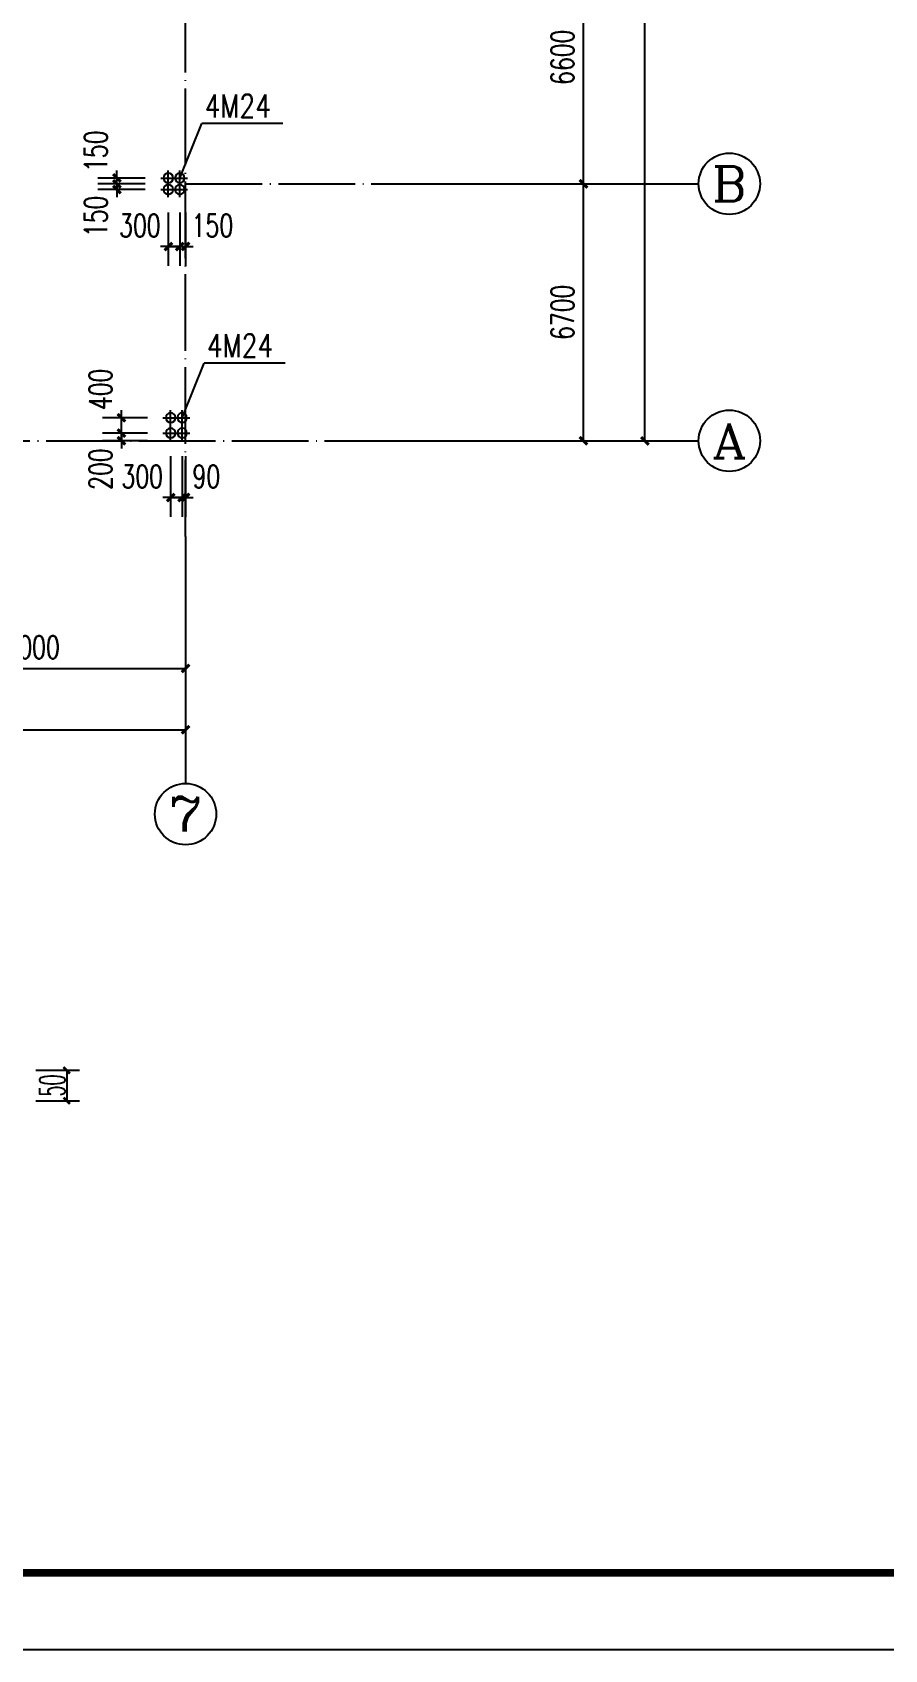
# Model space of a CAD drawing. Extents: x 36360094 to 36697644, y 75306 to 425482.
# Drawn here: x 36434463 to 36456679, y 75306 to 117474 of the extents above; entities that cross this region are included whole.
import ezdxf
from ezdxf.enums import TextEntityAlignment as Align

# ---------------------------------------------------------------- set-up
doc = ezdxf.new("R2010")
doc.units = 0
doc.header["$LTSCALE"] = 1000
doc.header["$MEASUREMENT"] = 0
for name, pattern in [('ACAD_ISO04W100', [30.5, 24, -3, 0.5, -3]), ('CENTER', [2, 1.25, -0.25, 0.25, -0.25]), ('DOTE', [2.42, 2, -0.2, 0.02, -0.2])]:
    doc.linetypes.add(name, pattern=pattern)
doc.layers.get('0').update_dxf_attribs({"linetype": 'CONTINUOUS'})
doc.layers.get('DEFPOINTS').update_dxf_attribs({"linetype": 'CONTINUOUS'})
for name, color, linetype in [('AXIS', 3, 'CONTINUOUS'), ('AXIS_TEXT', 7, 'CONTINUOUS'), ('DOTE', 1, 'ACAD_ISO04W100'), ('PUB_DIM', 3, 'CONTINUOUS'), ('PUB_TEXT', 7, 'CONTINUOUS'), ('PUB_TITLE', 4, 'CONTINUOUS'), ('ROOF', 7, 'CONTINUOUS'), ('中心线', 9, 'CENTER'), ('锚栓', 6, 'CONTINUOUS')]:
    doc.layers.add(name, color=color, linetype=linetype)
doc.styles.add('_TCH_AXIS', font='COMPLEX', dxfattribs={"bigfont": 'GBCBIG'})
doc.styles.add('_TCH_DIM_T3', font='SIMPLEX', dxfattribs={"width": 0.705882, "bigfont": 'GBCBIG'})
doc.styles.add('character', font='romans.shx', dxfattribs={"width": 0.618, "bigfont": 'gbhzfs.shx'})
doc.styles.add('COMPLEX', font='COMPLEX')
doc.styles.add('ROMANS', font='simplex.shx', dxfattribs={"width": 0.5, "bigfont": 'fjktxt.shx'})
doc.dimstyles.new('_TCH_ARCH&&200', dxfattribs={"dimtxt": 595, "dimasz": 200, "dimexe": 500, "dimexo": 600, "dimgap": 252.5, "dimtad": 1, "dimdec": 0, "dimzin": 0, "dimdsep": 46, "dimtxsty": '_TCH_DIM_T3', "dimblk": 'ARCHTICK', "dimcen": 0.09, "dimclrt": 7, "dimazin": 2, "dimtfac": 1, "dimtdec": 0, "dimtix": 1, "dimtmove": 2, "dimatfit": 3, "dimfxl": 0, "dimtolj": 1, "dimtzin": 0, "dimarcsym": 0})

# ---------------------------------------------------------------- blocks, each defined once
blk = doc.blocks.new('_ArchTick')
at = {"color": 0, "linetype": 'ByBlock', "const_width": 0.4}
blk.add_lwpolyline([(-0.5, -0.5), (0.5, 0.5)], dxfattribs=at)
blk = doc.blocks.new('m')
at = {"layer": '锚栓'}
for p, q in [((2858688, 836885), (2858688, 836290)), ((2858390, 836587), (2858985, 836587))]:
    blk.add_line(p, q, dxfattribs=at)
blk.add_circle((2858688, 836587), 189, dxfattribs=at)
blk = doc.blocks.new('*D492')
at = {"layer": 'DEFPOINTS', "color": 0}
for p in [(36436668, 113525), (36438007, 113525), (36438007, 113375)]:
    blk.add_point(p, dxfattribs=at)
at = {"layer": 'PUB_DIM', "color": 0, "lineweight": -2}
for p, q in [((36437407, 113525), (36436168, 113525)), ((36436668, 113525), (36436668, 113725)), ((36436668, 113375), (36436668, 113525)), ((36437407, 113375), (36436168, 113375)), ((36436668, 113375), (36436668, 113175))]:
    blk.add_line(p, q, dxfattribs=at)
at = {"layer": 'PUB_DIM', "color": 0, "lineweight": -2, "xscale": 200, "yscale": 200, "zscale": 200}
for p, rotation in [((36436668, 113525), 270), ((36436668, 113375), 90)]:
    blk.add_blockref('_ArchTick', p, dxfattribs=dict(at, rotation=rotation))
at = {"layer": 'PUB_DIM', "color": 7, "insert": (36436118, 112675), "char_height": 595, "attachment_point": 5, "rotation": 90, "style": '_TCH_DIM_T3'}
blk.add_mtext('\\A1;150', dxfattribs=at)
blk = doc.blocks.new('*D493')
at = {"layer": 'DEFPOINTS', "color": 0}
for p in [(36436668, 113675), (36438007, 113675), (36438007, 113525)]:
    blk.add_point(p, dxfattribs=at)
at = {"layer": 'PUB_DIM', "color": 0, "lineweight": -2}
for p, q in [((36436668, 113675), (36436668, 113875)), ((36437407, 113675), (36436168, 113675)), ((36437407, 113525), (36436168, 113525)), ((36436668, 113525), (36436668, 113675)), ((36436668, 113525), (36436668, 113325))]:
    blk.add_line(p, q, dxfattribs=at)
at = {"layer": 'PUB_DIM', "color": 0, "lineweight": -2, "xscale": 200, "yscale": 200, "zscale": 200}
for p, rotation in [((36436668, 113675), 270), ((36436668, 113525), 90)]:
    blk.add_blockref('_ArchTick', p, dxfattribs=dict(at, rotation=rotation))
at = {"layer": 'PUB_DIM', "color": 7, "insert": (36436118, 114375), "char_height": 595, "attachment_point": 5, "rotation": 90, "style": '_TCH_DIM_T3'}
blk.add_mtext('\\A1;150', dxfattribs=at)
blk = doc.blocks.new('*D498')
at = {"layer": 'DEFPOINTS', "color": 0}
for p in [(36436788, 107025), (36438067, 107025), (36438067, 106825)]:
    blk.add_point(p, dxfattribs=at)
at = {"layer": 'PUB_DIM', "color": 0, "lineweight": -2}
for p, q in [((36436788, 107025), (36436788, 107225)), ((36437467, 107025), (36436288, 107025)), ((36437467, 106825), (36436288, 106825)), ((36436788, 106825), (36436788, 107025)), ((36436788, 106825), (36436788, 106625))]:
    blk.add_line(p, q, dxfattribs=at)
at = {"layer": 'PUB_DIM', "color": 0, "lineweight": -2, "xscale": 200, "yscale": 200, "zscale": 200}
for p, rotation in [((36436788, 107025), 270), ((36436788, 106825), 90)]:
    blk.add_blockref('_ArchTick', p, dxfattribs=dict(at, rotation=rotation))
at = {"layer": 'PUB_DIM', "color": 7, "insert": (36436238, 106085), "char_height": 595, "attachment_point": 5, "rotation": 90, "style": '_TCH_DIM_T3'}
blk.add_mtext('\\A1;200', dxfattribs=at)
blk = doc.blocks.new('*D499')
at = {"layer": 'DEFPOINTS', "color": 0}
for p in [(36436788, 107425), (36438067, 107425), (36438067, 107025)]:
    blk.add_point(p, dxfattribs=at)
at = {"layer": 'PUB_DIM', "color": 0, "lineweight": -2}
for p, q in [((36436788, 107425), (36436788, 107625)), ((36437467, 107425), (36436288, 107425)), ((36436788, 107025), (36436788, 107425)), ((36437467, 107025), (36436288, 107025)), ((36436788, 107025), (36436788, 106825))]:
    blk.add_line(p, q, dxfattribs=at)
at = {"layer": 'PUB_DIM', "color": 0, "lineweight": -2, "xscale": 200, "yscale": 200, "zscale": 200}
for p, rotation in [((36436788, 107425), 270), ((36436788, 107025), 90)]:
    blk.add_blockref('_ArchTick', p, dxfattribs=dict(at, rotation=rotation))
at = {"layer": 'PUB_DIM', "color": 7, "insert": (36436238, 108165), "char_height": 595, "attachment_point": 5, "rotation": 90, "style": '_TCH_DIM_T3'}
blk.add_mtext('\\A1;400', dxfattribs=at)
blk = doc.blocks.new('*D504')
at = {"layer": 'DEFPOINTS', "color": 0}
for p in [(36438367, 107025), (36438457, 107025), (36438457, 105344)]:
    blk.add_point(p, dxfattribs=at)
at = {"layer": 'PUB_DIM', "color": 0, "lineweight": -2}
for p, q in [((36438367, 106425), (36438367, 104844)), ((36438457, 106425), (36438457, 104844)), ((36438367, 105344), (36438167, 105344)), ((36438367, 105344), (36438457, 105344)), ((36438457, 105344), (36438657, 105344))]:
    blk.add_line(p, q, dxfattribs=at)
at = {"layer": 'PUB_DIM', "color": 0, "lineweight": -2, "xscale": 200, "yscale": 200, "zscale": 200}
blk.add_blockref('_ArchTick', (36438367, 105344), dxfattribs=at)
at = {"layer": 'PUB_DIM', "color": 0, "lineweight": -2, "xscale": 200, "yscale": 200, "zscale": 200, "rotation": 180}
blk.add_blockref('_ArchTick', (36438457, 105344), dxfattribs=at)
at = {"layer": 'PUB_DIM', "color": 7, "insert": (36438997, 105894), "char_height": 595, "attachment_point": 5, "style": '_TCH_DIM_T3'}
blk.add_mtext('\\A1;90', dxfattribs=at)
blk = doc.blocks.new('*D505')
at = {"layer": 'DEFPOINTS', "color": 0}
for p in [(36438067, 107025), (36438367, 107025), (36438367, 105344)]:
    blk.add_point(p, dxfattribs=at)
at = {"layer": 'PUB_DIM', "color": 0, "lineweight": -2}
for p, q in [((36438067, 106425), (36438067, 104844)), ((36438367, 106425), (36438367, 104844)), ((36438067, 105344), (36437867, 105344)), ((36438067, 105344), (36438367, 105344)), ((36438367, 105344), (36438567, 105344))]:
    blk.add_line(p, q, dxfattribs=at)
at = {"layer": 'PUB_DIM', "color": 0, "lineweight": -2, "xscale": 200, "yscale": 200, "zscale": 200}
blk.add_blockref('_ArchTick', (36438067, 105344), dxfattribs=at)
at = {"layer": 'PUB_DIM', "color": 0, "lineweight": -2, "xscale": 200, "yscale": 200, "zscale": 200, "rotation": 180}
blk.add_blockref('_ArchTick', (36438367, 105344), dxfattribs=at)
at = {"layer": 'PUB_DIM', "color": 7, "insert": (36437327, 105894), "char_height": 595, "attachment_point": 5, "style": '_TCH_DIM_T3'}
blk.add_mtext('\\A1;300', dxfattribs=at)
blk = doc.blocks.new('*D506')
at = {"layer": 'DEFPOINTS', "color": 0}
for p in [(36438307, 113375), (36438457, 113375), (36438457, 111889)]:
    blk.add_point(p, dxfattribs=at)
at = {"layer": 'PUB_DIM', "color": 0, "lineweight": -2}
for p, q in [((36438307, 112775), (36438307, 111389)), ((36438457, 112775), (36438457, 111389)), ((36438307, 111889), (36438107, 111889)), ((36438307, 111889), (36438457, 111889)), ((36438457, 111889), (36438657, 111889))]:
    blk.add_line(p, q, dxfattribs=at)
at = {"layer": 'PUB_DIM', "color": 0, "lineweight": -2, "xscale": 200, "yscale": 200, "zscale": 200}
blk.add_blockref('_ArchTick', (36438307, 111889), dxfattribs=at)
at = {"layer": 'PUB_DIM', "color": 0, "lineweight": -2, "xscale": 200, "yscale": 200, "zscale": 200, "rotation": 180}
blk.add_blockref('_ArchTick', (36438457, 111889), dxfattribs=at)
at = {"layer": 'PUB_DIM', "color": 7, "insert": (36439157, 112439), "char_height": 595, "attachment_point": 5, "style": '_TCH_DIM_T3'}
blk.add_mtext('\\A1;150', dxfattribs=at)
blk = doc.blocks.new('*D507')
at = {"layer": 'DEFPOINTS', "color": 0}
for p in [(36438007, 113375), (36438307, 113375), (36438307, 111889)]:
    blk.add_point(p, dxfattribs=at)
at = {"layer": 'PUB_DIM', "color": 0, "lineweight": -2}
for p, q in [((36438007, 112775), (36438007, 111389)), ((36438307, 112775), (36438307, 111389)), ((36438007, 111889), (36437807, 111889)), ((36438007, 111889), (36438307, 111889)), ((36438307, 111889), (36438507, 111889))]:
    blk.add_line(p, q, dxfattribs=at)
at = {"layer": 'PUB_DIM', "color": 0, "lineweight": -2, "xscale": 200, "yscale": 200, "zscale": 200}
blk.add_blockref('_ArchTick', (36438007, 111889), dxfattribs=at)
at = {"layer": 'PUB_DIM', "color": 0, "lineweight": -2, "xscale": 200, "yscale": 200, "zscale": 200, "rotation": 180}
blk.add_blockref('_ArchTick', (36438307, 111889), dxfattribs=at)
at = {"layer": 'PUB_DIM', "color": 7, "insert": (36437267, 112439), "char_height": 595, "attachment_point": 5, "style": '_TCH_DIM_T3'}
blk.add_mtext('\\A1;300', dxfattribs=at)
blk = doc.blocks.new('*D536')
at = {"layer": 'AXIS', "color": 0, "lineweight": -2}
for p, q in [((36444430, 113525), (36449330, 113525)), ((36448830, 106825), (36448830, 113525)), ((36444430, 106825), (36449330, 106825))]:
    blk.add_line(p, q, dxfattribs=at)
at = {"layer": 'DEFPOINTS', "color": 0}
for p in [(36443830, 113525), (36448830, 113525), (36443830, 106825)]:
    blk.add_point(p, dxfattribs=at)
at = {"layer": 'AXIS', "color": 0, "lineweight": -2, "xscale": 200, "yscale": 200, "zscale": 200}
for p, rotation in [((36448830, 113525), 90), ((36448830, 106825), 270)]:
    blk.add_blockref('_ArchTick', p, dxfattribs=dict(at, rotation=rotation))
at = {"layer": 'AXIS', "color": 7, "insert": (36448280, 110175), "char_height": 595, "attachment_point": 5, "rotation": 90, "style": '_TCH_DIM_T3'}
blk.add_mtext('\\A1;6700', dxfattribs=at)
blk = doc.blocks.new('*D537')
at = {"layer": 'AXIS', "color": 0, "lineweight": -2}
for p, q in [((36444430, 120125), (36449330, 120125)), ((36448830, 113525), (36448830, 120125)), ((36444430, 113525), (36449330, 113525))]:
    blk.add_line(p, q, dxfattribs=at)
at = {"layer": 'DEFPOINTS', "color": 0}
for p in [(36443830, 120125), (36448830, 120125), (36443830, 113525)]:
    blk.add_point(p, dxfattribs=at)
at = {"layer": 'AXIS', "color": 0, "lineweight": -2, "xscale": 200, "yscale": 200, "zscale": 200}
for p, rotation in [((36448830, 120125), 90), ((36448830, 113525), 270)]:
    blk.add_blockref('_ArchTick', p, dxfattribs=dict(at, rotation=rotation))
at = {"layer": 'AXIS', "color": 7, "insert": (36448280, 116825), "char_height": 595, "attachment_point": 5, "rotation": 90, "style": '_TCH_DIM_T3'}
blk.add_mtext('\\A1;6600', dxfattribs=at)
blk = doc.blocks.new('*D542')
at = {"layer": 'AXIS', "color": 0, "lineweight": -2}
for p, q in [((36444430, 146825), (36450930, 146825)), ((36450430, 106825), (36450430, 146825)), ((36444430, 106825), (36450930, 106825))]:
    blk.add_line(p, q, dxfattribs=at)
at = {"layer": 'DEFPOINTS', "color": 0}
for p in [(36443830, 146825), (36450430, 146825), (36443830, 106825)]:
    blk.add_point(p, dxfattribs=at)
at = {"layer": 'AXIS', "color": 0, "lineweight": -2, "xscale": 200, "yscale": 200, "zscale": 200}
for p, rotation in [((36450430, 146825), 90), ((36450430, 106825), 270)]:
    blk.add_blockref('_ArchTick', p, dxfattribs=dict(at, rotation=rotation))
at = {"layer": 'AXIS', "color": 7, "insert": (36449880, 126825), "char_height": 595, "attachment_point": 5, "rotation": 90, "style": '_TCH_DIM_T3'}
blk.add_mtext('\\A1;40000', dxfattribs=at)
blk = doc.blocks.new('*D562')
at = {"layer": 'AXIS', "color": 0, "lineweight": -2}
for p, q in [((36430457, 103728), (36430457, 100391)), ((36438457, 103728), (36438457, 100391)), ((36430457, 100891), (36438457, 100891))]:
    blk.add_line(p, q, dxfattribs=at)
at = {"layer": 'DEFPOINTS', "color": 0}
for p in [(36430457, 104328), (36438457, 104328), (36438457, 100891)]:
    blk.add_point(p, dxfattribs=at)
at = {"layer": 'AXIS', "color": 0, "lineweight": -2, "xscale": 200, "yscale": 200, "zscale": 200, "rotation": 180}
blk.add_blockref('_ArchTick', (36430457, 100891), dxfattribs=at)
at = {"layer": 'AXIS', "color": 0, "lineweight": -2, "xscale": 200, "yscale": 200, "zscale": 200}
blk.add_blockref('_ArchTick', (36438457, 100891), dxfattribs=at)
at = {"layer": 'AXIS', "color": 7, "insert": (36434457, 101441), "char_height": 595, "attachment_point": 5, "style": '_TCH_DIM_T3'}
blk.add_mtext('\\A1;8000', dxfattribs=at)
blk = doc.blocks.new('*D563')
at = {"layer": 'AXIS', "color": 0, "lineweight": -2}
for p, q in [((36390457, 103728), (36390457, 98791)), ((36438457, 103728), (36438457, 98791)), ((36390457, 99291), (36438457, 99291))]:
    blk.add_line(p, q, dxfattribs=at)
at = {"layer": 'DEFPOINTS', "color": 0}
for p in [(36390457, 104328), (36438457, 104328), (36438457, 99291)]:
    blk.add_point(p, dxfattribs=at)
at = {"layer": 'AXIS', "color": 0, "lineweight": -2, "xscale": 200, "yscale": 200, "zscale": 200, "rotation": 180}
blk.add_blockref('_ArchTick', (36390457, 99291), dxfattribs=at)
at = {"layer": 'AXIS', "color": 0, "lineweight": -2, "xscale": 200, "yscale": 200, "zscale": 200}
blk.add_blockref('_ArchTick', (36438457, 99291), dxfattribs=at)
at = {"layer": 'AXIS', "color": 7, "insert": (36414457, 99841), "char_height": 595, "attachment_point": 5, "style": '_TCH_DIM_T3'}
blk.add_mtext('\\A1;48000', dxfattribs=at)
blk = doc.blocks.new('_AXISO')
blk.add_circle((0, 0), 0.5)
at = {"layer": 'AXIS_TEXT', "style": 'COMPLEX', "width": 1.041667}
blk.add_attdef('A', text='', height=0.56, dxfattribs=at).set_placement((-0.25, -0.28), (0.25, -0.28), align=Align.FIT)

msp = doc.modelspace()

# ---------------------------------------------------------------- linework, layer by layer
at = {"layer": 'AXIS'}
for p, q in [((36443829.9, 113525), (36451829.9, 113525)), ((36443829.9, 106825), (36451829.9, 106825)), ((36438456.8, 104328.4), (36438456.8, 97891))]:
    msp.add_line(p, q, dxfattribs=at)
msp.add_circle((36438456.8, 97091), 800, dxfattribs=at)
at = {"layer": 'DOTE', "linetype": 'DOTE'}
for p, q in [((36438456.8, 104328.4), (36438456.8, 148795.8)), ((36438456.8, 113525), (36443829.9, 113525)), ((36386420.5, 106825), (36443829.9, 106825))]:
    msp.add_line(p, q, dxfattribs=at)
at = {"layer": 'PUB_TITLE'}
msp.add_lwpolyline([(36360094.2, 75306.4), (36478894.2, 75306.4), (36478894.2, 159306.4), (36360094.2, 159306.4)], close=True, dxfattribs=at)
at = {"layer": 'PUB_TITLE', "const_width": 200}
msp.add_lwpolyline([(36365094.2, 77306.4), (36476894.2, 77306.4), (36476894.2, 157306.4), (36365094.2, 157306.4)], close=True, dxfattribs=at)
at = {"layer": 'ROOF'}
for p, q in [((36434552.4, 90412.1, -9536.9), (36435692.9, 90412.1, -9536.9)), ((36435359.6, 90412.1, -9536.9), (36435359.6, 89619.2, -9536.9)), ((36434552.4, 89619.2, -9536.9), (36435692.9, 89619.2, -9536.9))]:
    msp.add_line(p, q, dxfattribs=at)
at = {"layer": '中心线', "linetype": 'ByBlock', "ltscale": 1.875}
for p, q in [((36438306.8, 113675), (36438880.3, 115096.6)), ((36440995.6, 115096.6), (36438880.3, 115096.6)), ((36438366.8, 107425), (36438940.3, 108846.6)), ((36441055.6, 108846.6), (36438940.3, 108846.6))]:
    msp.add_line(p, q, dxfattribs=at)

# ---------------------------------------------------------------- block references
at = {"layer": 'AXIS'}
ref = msp.add_blockref('_AXISO', (36452629.9, 113525), dxfattribs=dict(at, xscale=1600, yscale=1600, zscale=1600))
ref.add_attrib('A', 'B', dxfattribs={"layer": 'AXIS_TEXT', "height": 905.1, "style": '_TCH_AXIS', "width": 1.235294}).set_placement((36452177.3, 113072.5), (36453082.4, 113072.5), align=Align.FIT)
ref = msp.add_blockref('_AXISO', (36452629.9, 106825), dxfattribs=dict(at, xscale=1600, yscale=1600, zscale=1600))
ref.add_attrib('A', 'A', dxfattribs={"layer": 'AXIS_TEXT', "height": 905.1, "style": '_TCH_AXIS', "width": 1.166667}).set_placement((36452177.3, 106372.5), (36453082.4, 106372.5), align=Align.FIT)
at = {"layer": 'ROOF'}
for name, p, xscale, yscale, zscale, rotation in [('m', (34532214.9, 671399.8), -0.6666666716337204, 0.6666666716337204, 0.6666666716337204, 180), ('m', (34532514.9, 671399.8), -0.6666666716337204, 0.6666666716337204, 0.6666666716337204, 180), ('m', (34532214.9, 671099.8), -0.6666666716337204, 0.6666666716337204, 0.6666666716337204, 180), ('m', (34532514.9, 671099.8), -0.6666666716337204, 0.6666666716337204, 0.6666666716337204, 180), ('m', (34532274.9, 665149.8), -0.6666666716337204, 0.6666666716337204, 0.6666666716337204, 180), ('m', (34532574.9, 665149.8), -0.6666666716337204, 0.6666666716337204, 0.6666666716337204, 180), ('m', (34532274.9, 664749.8), -0.6666666716337204, 0.6666666716337204, 0.6666666716337204, 180), ('m', (34532574.9, 664749.8), -0.6666666716337204, 0.6666666716337204, 0.6666666716337204, 180), ('_ArchTick', (36435359.6, 90412.1, -9536.9), 166.6666666666279, 166.6666666666279, 166.6666666666279, 90), ('_ArchTick', (36435359.6, 89619.2, -9536.9), 166.6666666666279, 166.6666666666279, 166.6666666666279, 270)]:
    msp.add_blockref(name, p, dxfattribs=dict(at, xscale=xscale, yscale=yscale, zscale=zscale, rotation=rotation))

# ---------------------------------------------------------------- texts
at = {"layer": 'AXIS_TEXT', "style": '_TCH_AXIS', "width": 1.5}
msp.add_text('7', height=905.1, dxfattribs=at).set_placement((36438004.3, 96638.5), (36438909.4, 96638.5), align=Align.FIT)
at = {"layer": 'PUB_TEXT', "color": 7, "lineweight": -3, "style": 'character', "width": 0.8}
for p in [(36438954, 115255), (36439014, 109005)]:
    msp.add_text('4M24', height=600, dxfattribs=at).set_placement(p)
at = {"layer": 'ROOF', "insert": (36434984.6, 90015.7, -9536.9), "char_height": 666.67, "attachment_point": 5, "rotation": 90, "style": 'ROMANS'}
msp.add_mtext('\\A1;50', dxfattribs=at)

# ---------------------------------------------------------------- dimensions: what is measured, and where the dimension line sits
at = {"layer": 'AXIS'}
for p1, p2, distance, picture, middle in [((36443829.9, 106825), (36443829.9, 146825), -6600, '*D542', (36449879.9, 126825)), ((36443829.9, 113525), (36443829.9, 120125), -5000, '*D537', (36448279.9, 116825)), ((36443829.9, 106825), (36443829.9, 113525), -5000, '*D536', (36448279.9, 110175)), ((36390456.8, 104328.4), (36438456.8, 104328.4), -5037.3, '*D563', (36414456.8, 99841)), ((36430456.8, 104328.4), (36438456.8, 104328.4), -3437.3, '*D562', (36434456.8, 101441))]:
    dim = msp.add_aligned_dim(p1=p1, p2=p2, distance=distance, dimstyle='_TCH_ARCH&&200', dxfattribs=at)
    dim.commit()
    dim.dimension.update_dxf_attribs({"geometry": picture, "text_midpoint": middle})
at = {"layer": 'PUB_DIM'}
for base, p1, p2, angle, picture, middle in [((36436668.5, 113675), (36438006.8, 113525), (36438006.8, 113675), 90, '*D493', (36436118.5, 114375)), ((36436668.5, 113525), (36438006.8, 113375), (36438006.8, 113525), 90, '*D492', (36436118.5, 112675)), ((36438306.8, 111889), (36438006.8, 113375), (36438306.8, 113375), 0, '*D507', (36437266.8, 112439)), ((36438456.8, 111889), (36438306.8, 113375), (36438456.8, 113375), 0, '*D506', (36439156.8, 112439)), ((36436788.5, 107425), (36438066.8, 107025), (36438066.8, 107425), 90, '*D499', (36436238.5, 108165)), ((36436788.5, 107025), (36438066.8, 106825), (36438066.8, 107025), 90, '*D498', (36436238.5, 106085)), ((36438366.8, 105344.1), (36438066.8, 107025), (36438366.8, 107025), 0, '*D505', (36437326.8, 105894.1)), ((36438456.8, 105344.1), (36438366.8, 107025), (36438456.8, 107025), 0, '*D504', (36438996.8, 105894.1))]:
    dim = msp.add_linear_dim(base=base, p1=p1, p2=p2, angle=angle, dimstyle='_TCH_ARCH&&200', dxfattribs=at)
    dim.commit()
    dim.dimension.update_dxf_attribs({"geometry": picture, "text_midpoint": middle, "dimtype": 129})

doc.saveas('drawing.dxf')
